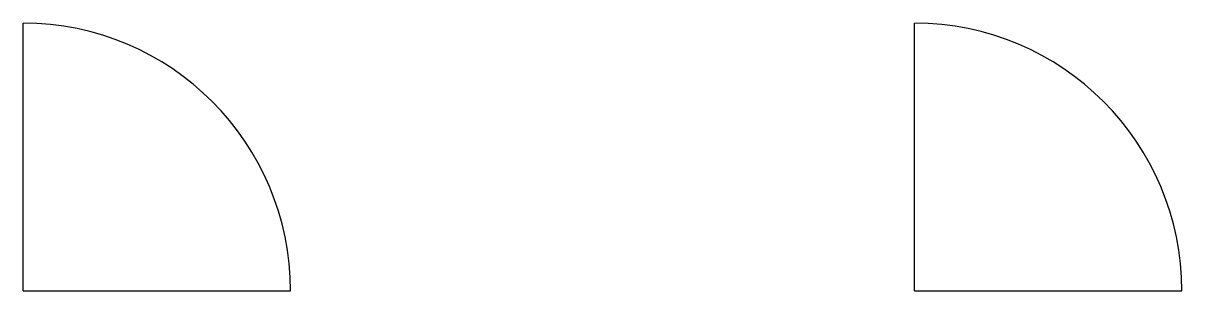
# Model space of a CAD drawing. Header units: millimetres. Extents: x 0 to 3900, y 0 to 900.
import ezdxf

# ---------------------------------------------------------------- set-up
doc = ezdxf.new("R2010")
doc.units = ezdxf.units.MM

# ---------------------------------------------------------------- blocks, each defined once
blk = doc.blocks.new('KAPI_PLAN_90')
for q in [(0, 900), (900, 0)]:
    blk.add_line((0, 0), q)
blk.add_arc((0, 0), 900, 0, 90)

msp = doc.modelspace()

# ---------------------------------------------------------------- block references
at = {"layer": 'KAPI'}
for p in [(0, 0), (3000, 0)]:
    msp.add_blockref('KAPI_PLAN_90', p, dxfattribs=at)

doc.saveas('drawing.dxf')
